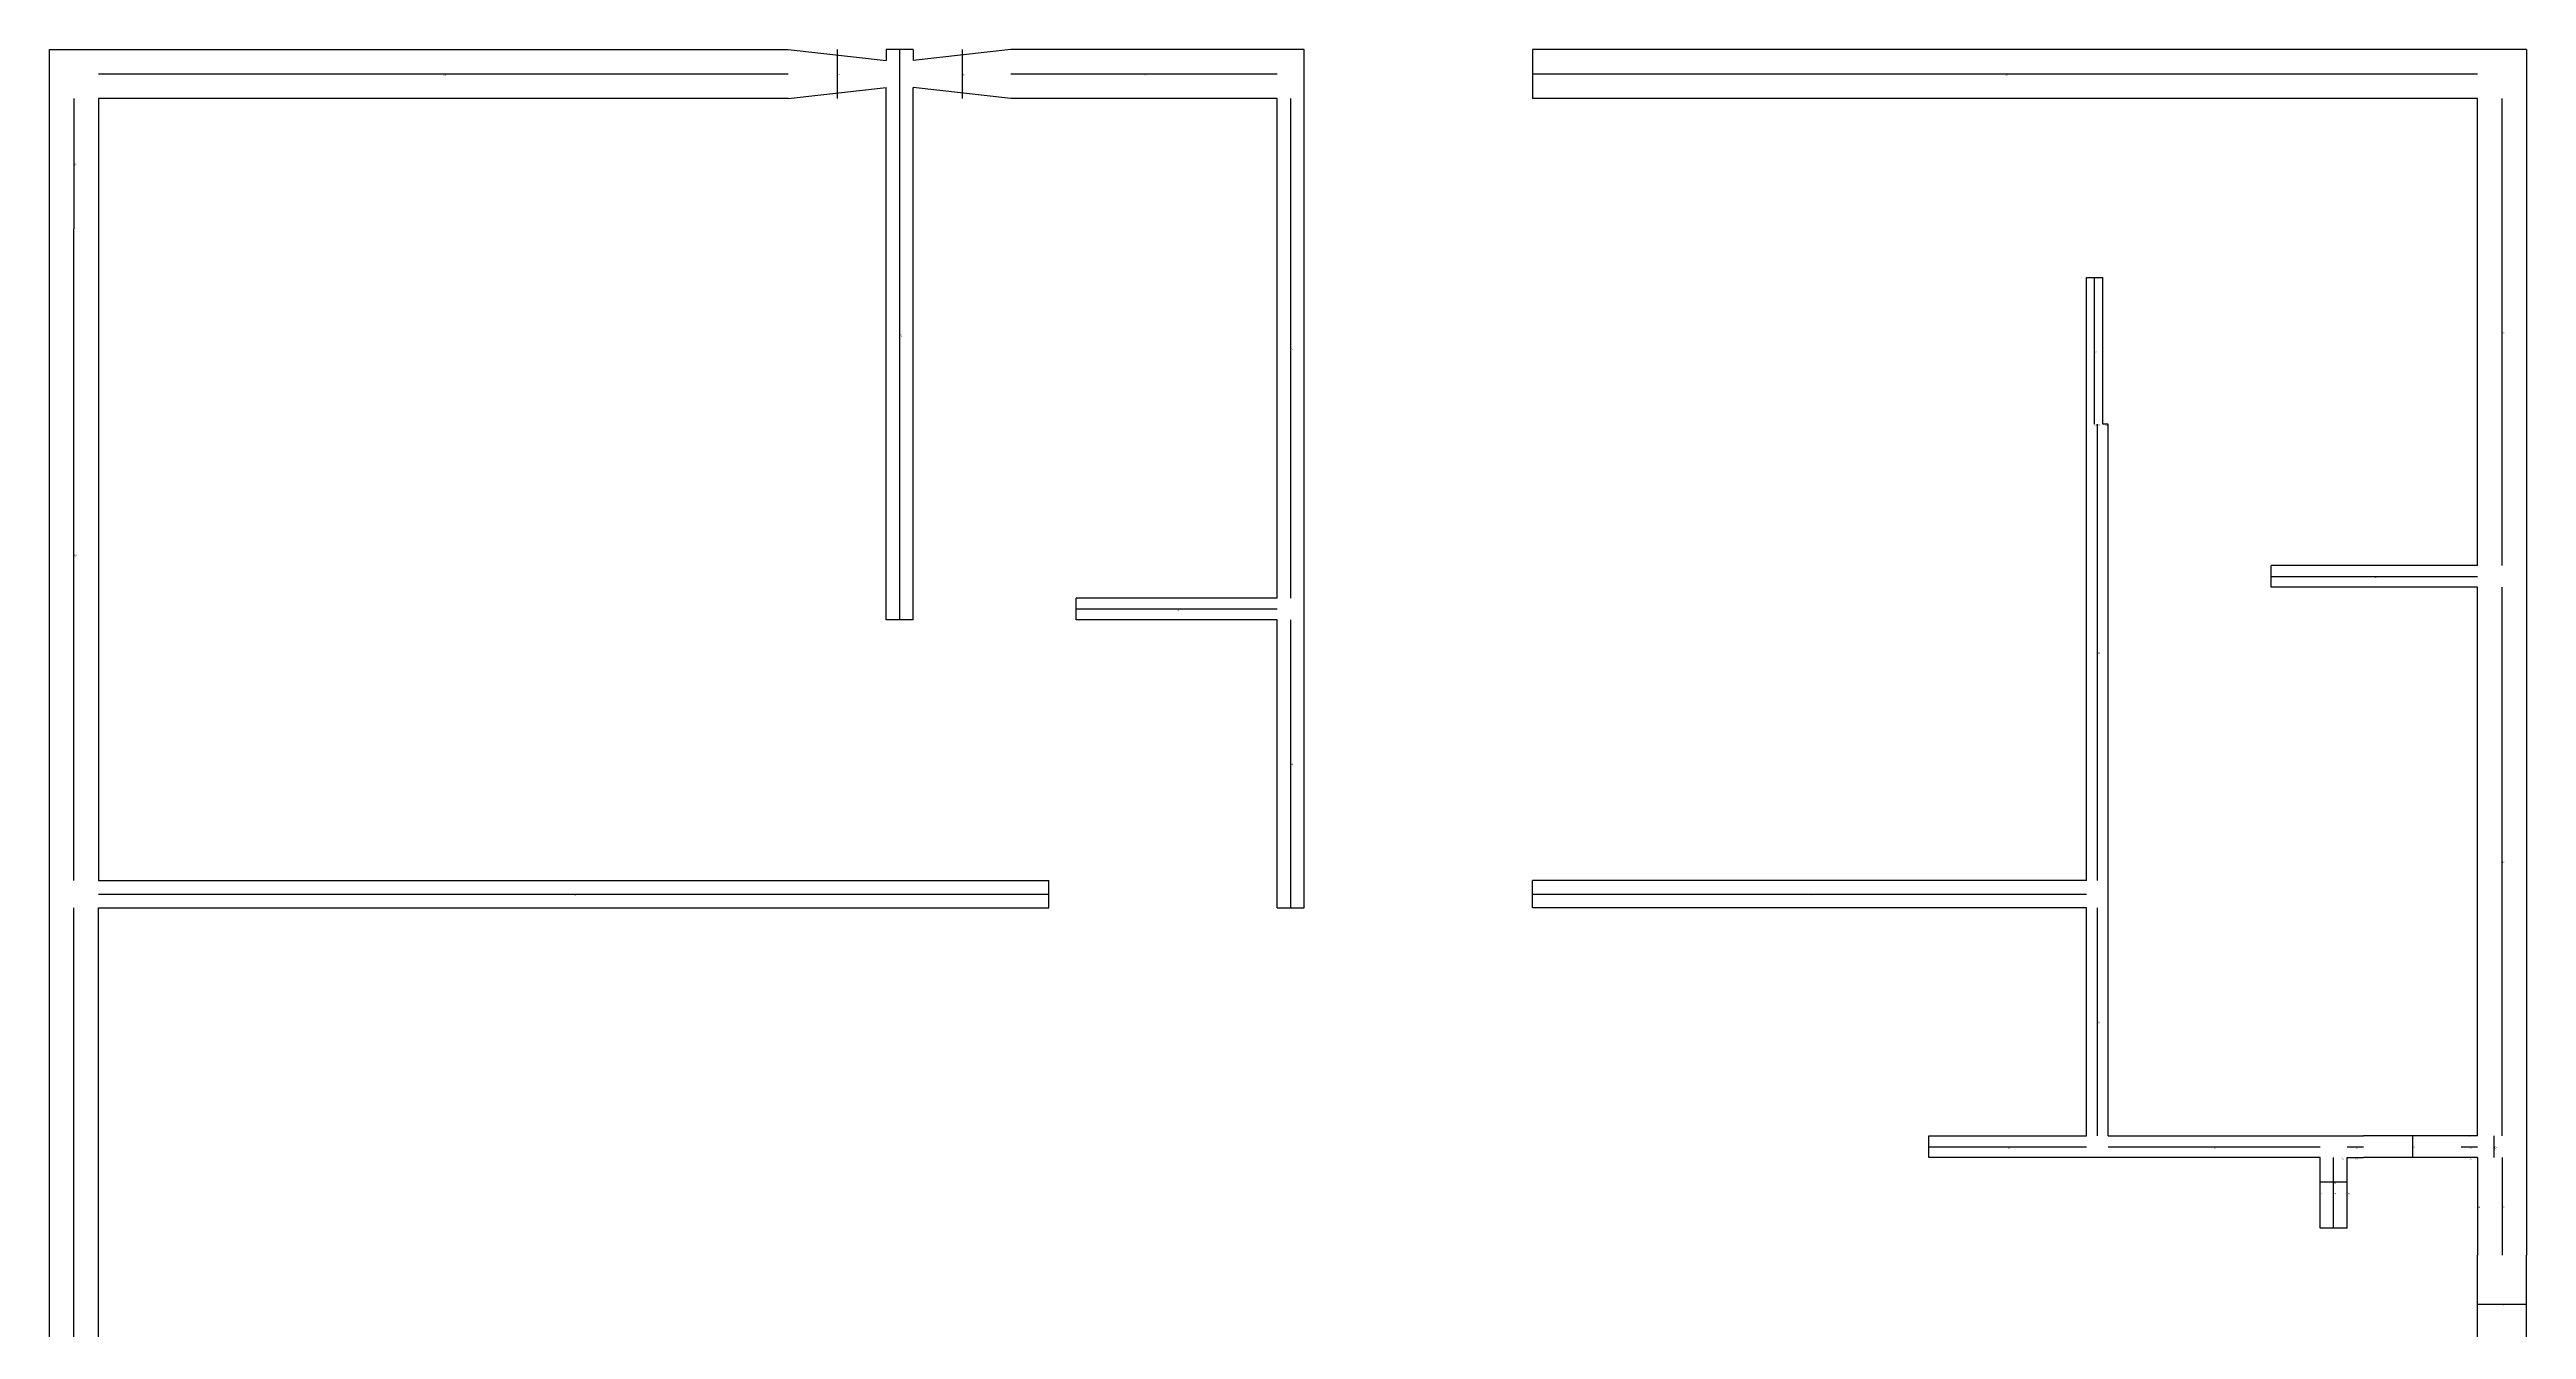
# Model space of a CAD drawing. Header units: metres. Extents: x 328 to 784, y 390 to 981.
# Drawn here: x 328 to 784, y 745.3 to 981 of the extents above; entities that cross this region are included whole.
import ezdxf

# ---------------------------------------------------------------- set-up
doc = ezdxf.new("R2010")
doc.units = ezdxf.units.M

msp = doc.modelspace()

# ---------------------------------------------------------------- linework, layer by layer
at = {"layer": 'centrelines'}
for p, q in [((473, 981), (473, 972)), ((484.5, 981), (484.5, 876)), ((496, 981), (496, 972)), ((337, 976.5), (464, 976.5)), ((505, 976.5), (554, 976.5)), ((601, 976.5), (775, 976.5)), ((332.5, 972), (332.5, 948)), ((556.5, 880), (556.5, 972)), ((779.5, 886), (779.5, 972)), ((332.5, 828), (332.5, 948)), ((704.5, 912), (704.5, 939)), ((704.5, 912), (704.5, 912)), ((705, 828), (705, 912)), ((705, 912), (705, 912)), ((706.5, 912), (706.5, 912)), ((737, 884), (775, 884)), ((779.5, 781), (779.5, 882)), ((517, 878), (554, 878)), ((556.5, 823), (556.5, 876)), ((337, 825.5), (512, 825.5)), ((601, 825.5), (703, 825.5)), ((332.5, 546), (332.5, 823)), ((705, 781), (705, 823)), ((763, 781), (763, 777)), ((773.5, 781), (773.5, 781)), ((778, 781), (778, 777)), ((674, 779), (703, 779)), ((707, 779), (746, 779)), ((748.5, 764), (748.5, 777)), ((750, 777), (750, 777)), ((751, 779), (754, 779)), ((752.5, 777), (752.5, 777)), ((772, 779), (775, 779)), ((773.5, 777), (773.5, 777)), ((779.5, 777), (779.5, 759)), ((746, 772.5), (751, 772.5)), ((746, 770.5), (746, 770.5)), ((751, 770.5), (751, 770.5)), ((775, 768), (775, 768)), ((775, 750), (784, 750))]:
    msp.add_line(p, q, dxfattribs=at)
at = {"layer": 'wall'}
for p, q in [((328, 537), (328, 981)), ((328, 981), (464, 981)), ((464, 981), (482, 979)), ((487, 981), (482, 981)), ((482, 981), (482, 979)), ((505, 981), (487, 979)), ((487, 981), (487, 979)), ((559, 981), (505, 981)), ((559, 823), (559, 981)), ((784, 981), (601, 981)), ((601, 981), (601, 972)), ((784, 981), (784, 759)), ((464, 972), (337, 972)), ((337, 972), (337, 948)), ((464, 972), (482, 974)), ((482, 876), (482, 974)), ((505, 972), (487, 974)), ((487, 876), (487, 974)), ((554, 972), (505, 972)), ((554, 880), (554, 972)), ((775, 972), (601, 972)), ((775, 886), (775, 972)), ((337, 948), (337, 828)), ((703, 912), (703, 939)), ((703, 939), (706, 939)), ((706, 912), (706, 939)), ((703, 828), (703, 912)), ((707, 912), (706, 912)), ((707, 781), (707, 912)), ((737, 882), (737, 886)), ((775, 886), (737, 886)), ((775, 882), (737, 882)), ((775, 781), (775, 882)), ((487, 876), (482, 876)), ((517, 876), (517, 880)), ((554, 880), (517, 880)), ((554, 876), (517, 876)), ((554, 823), (554, 876)), ((337, 828), (512, 828)), ((512, 823), (512, 828)), ((601, 823), (601, 828)), ((703, 828), (601, 828)), ((337, 546), (337, 823)), ((337, 823), (512, 823)), ((554, 823), (559, 823)), ((703, 823), (601, 823)), ((703, 781), (703, 823)), ((674, 777), (674, 781)), ((674, 781), (703, 781)), ((707, 781), (754, 781)), ((772, 781), (754, 781)), ((775, 781), (772, 781)), ((746, 777), (674, 777)), ((746, 764), (746, 777)), ((751, 764), (751, 777)), ((751, 777), (754, 777)), ((772, 777), (754, 777)), ((775, 777), (772, 777)), ((775, 777), (775, 759)), ((751, 764), (746, 764)), ((775, 741), (775, 759)), ((784, 741), (784, 759))]:
    msp.add_line(p, q, dxfattribs=at)

# ---------------------------------------------------------------- texts
at = {"layer": 'centrelines', "char_height": 0.3, "attachment_point": 1}
for s, insert in [('78', (400.5, 976.5)), ('77', (473, 976.5)), ('76', (496, 976.5)), ('75', (529.5, 976.5)), ('73', (688, 976.5)), ('80', (332.5, 960)), ('72', (484.5, 928.5)), ('71', (556.5, 926)), ('65', (779.5, 929)), ('67', (704.5, 925.5)), ('66', (704.5, 912)), ('68', (705, 912)), ('69', (706.5, 912)), ('79', (332.5, 888)), ('59', (756, 884)), ('70', (535.5, 878)), ('44', (705, 870)), ('56', (556.5, 849.5)), ('42', (779.5, 831.5)), ('64', (424.5, 825.5)), ('43', (652, 825.5)), ('29', (705, 802)), ('41', (773.5, 781)), ('26', (688.5, 779)), ('27', (726.5, 779)), ('33', (750, 777)), ('35', (752.5, 779)), ('34', (752.5, 777)), ('37', (763, 779)), ('39', (773.5, 779)), ('38', (773.5, 777)), ('40', (778, 779)), ('30', (748.5, 772.5)), ('28', (746, 770.5)), ('24', (748.5, 770.5)), ('31', (751, 770.5)), ('36', (775, 768)), ('32', (779.5, 768)), ('25', (779.5, 750))]:
    msp.add_mtext(s, dxfattribs=dict(at, insert=insert))

doc.saveas('drawing.dxf')
